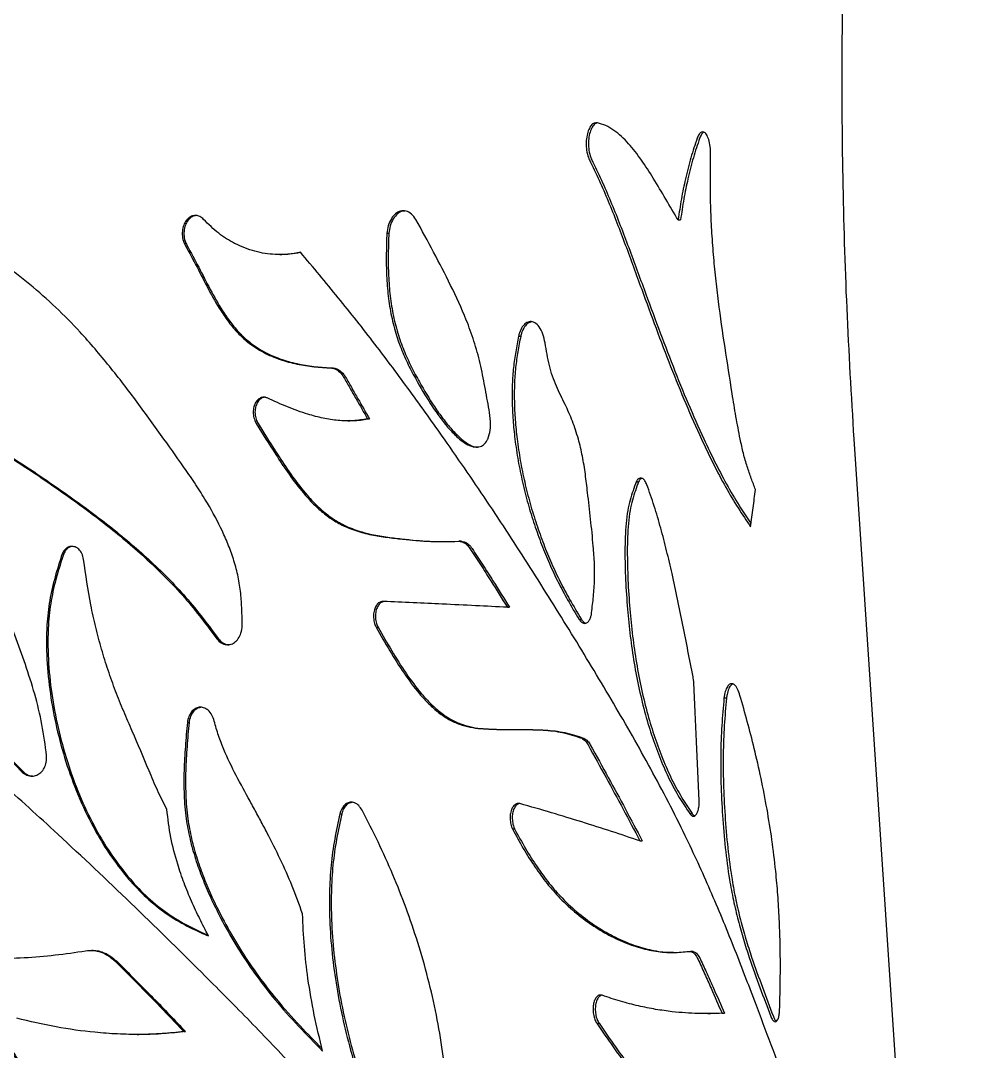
# Model space of a CAD drawing. Header units: millimetres. Extents: x 8 to 867, y 8 to 585.
# Drawn here: x 133.74 to 151.52, y 234.61 to 253.6 of the extents above; entities that cross this region are included whole.
import ezdxf

# ---------------------------------------------------------------- set-up
doc = ezdxf.new("R2010")
doc.units = ezdxf.units.MM
doc.layers.add('OUTLINE', color=7, linetype='Continuous', lineweight=25)

msp = doc.modelspace()

# ---------------------------------------------------------------- linework, layer by layer
at = {"layer": 'OUTLINE'}
for p, q in [((145.84392, 249.92953), (145.8891, 249.92953)), ((140.47839, 249.68245), (140.51506, 249.68245)), ((138.50951, 249.29011), (138.54379, 249.29011)), ((142.90475, 247.78744), (142.9452, 247.78744)), ((138.07495, 246.17949), (138.25364, 245.89283)), ((138.10769, 246.17949), (138.28457, 245.89615)), ((139.76377, 246.22734), (139.80044, 246.22734)), ((140.12539, 246.26361), (140.16137, 246.26361)), ((149.07944, 245.89283), (151.521, 209.18313)), ((145.07307, 245.10686), (145.11678, 245.10686)), ((141.85519, 244.00963), (141.80936, 244.00963)), ((134.50135, 243.77989), (134.52831, 243.77989)), ((142.70107, 242.7921), (142.74084, 242.7921)), ((144.02043, 242.57012), (144.06225, 242.57012)), ((140.28301, 242.42625), (140.31896, 242.42625)), ((137.33044, 242.23436), (137.36175, 242.23436)), ((146.6886, 241.12324), (146.73447, 241.12324)), ((136.80615, 240.66852), (136.83654, 240.66852)), ((144.06785, 240.38238), (144.10956, 240.38238)), ((133.76629, 239.75467), (133.79188, 239.75467)), ((139.61349, 238.98744), (139.64815, 238.98744)), ((146.05716, 238.99082), (146.10185, 238.99082)), ((142.79293, 238.70973), (142.83251, 238.70973)), ((145.13918, 238.48924), (145.18239, 238.48924)), ((135.07211, 236.47196), (135.0443, 236.47196)), ((146.04139, 236.45327), (146.08582, 236.45327)), ((146.12334, 236.45307), (146.06941, 236.45307)), ((146.39226, 235.30693), (146.4415, 235.30693)), ((146.69826, 235.31217), (146.43713, 235.3107)), ((146.65299, 235.31217), (146.69826, 235.31217)), ((144.34543, 235.12963), (144.38712, 235.12963)), ((135.88, 234.92296), (135.9092, 234.92296)), ((136.74247, 234.97638), (136.77241, 234.97638))]:
    msp.add_line(p, q, dxfattribs=at)
at = {"layer": 'OUTLINE', "flags": 128}
msp.add_lwpolyline([(146.23093, 239.23011), (146.18168, 240.31793), (146.15701, 240.86184), (146.13232, 241.40575)], dxfattribs=at)
at = {"layer": 'OUTLINE'}
for points, knots in [([(148.90381, 255.52289), (148.88531, 254.72106), (148.84832, 253.1174), (148.86725, 250.70932), (148.93598, 248.30028), (149.03162, 246.69531), (149.07944, 245.89283)], [0, 0, 0, 0, 0.249709765, 0.499419402, 0.74970969, 1, 1, 1, 1]), ([(144.35677, 251.72047), (144.33702, 251.7212), (144.2975, 251.72265), (144.242, 251.67493), (144.19533, 251.59696), (144.16186, 251.48764), (144.14645, 251.35414), (144.15469, 251.21002), (144.18129, 251.10197), (144.20463, 251.05083), (144.2109, 251.0371)], [0, 0, 0, 0, 0.11971825, 0.23960514, 0.36121465, 0.49284525, 0.63571203, 0.78817104, 0.94311927, 1, 1, 1, 1]), ([(144.36201, 251.71655), (144.35492, 251.71636), (144.3281, 251.71564), (144.28461, 251.67359), (144.23772, 251.59693), (144.20429, 251.48695), (144.18895, 251.35353), (144.19731, 251.20951), (144.22395, 251.10174), (144.24726, 251.05076), (144.25351, 251.0371)], [0, 0, 0, 0, 0.04676184, 0.17693276, 0.30894663, 0.45163659, 0.60632435, 0.77119729, 0.93866989, 1, 1, 1, 1]), ([(145.84392, 249.92953), (145.76864, 250.05605), (145.61806, 250.30914), (145.39596, 250.68889), (145.16976, 251.03891), (144.97201, 251.29451), (144.80046, 251.4705), (144.6611, 251.58401), (144.51354, 251.67358), (144.40902, 251.70485), (144.35677, 251.72047)], [0, 0, 0, 0, 0.17398045, 0.348024509, 0.505998776, 0.664720555, 0.747125051, 0.829495021, 0.91477031, 1, 1, 1, 1]), ([(136.37505, 245.89283), (136.21183, 246.11991), (135.88537, 246.57406), (135.37607, 247.23795), (134.87766, 247.82463), (134.38623, 248.32537), (133.90942, 248.74585), (133.4059, 249.12776), (132.85858, 249.47807), (132.26624, 249.78947), (131.62381, 250.05586), (130.95277, 250.26303), (130.2672, 250.44086), (129.57882, 250.62061), (128.96625, 250.80469), (128.43705, 251.01632), (127.991, 251.23647), (127.70267, 251.40555), (127.55855, 251.49007)], [0, 0, 0, 0, 0.07682106, 0.15364121, 0.23038188, 0.28993432, 0.34962953, 0.40930585, 0.46883248, 0.53437222, 0.59990512, 0.66680564, 0.73374199, 0.79958161, 0.8653855, 0.91021311, 0.95512201, 1, 1, 1, 1]), ([(146.19494, 251.43494), (146.1552, 251.31694), (146.07572, 251.08094), (145.97992, 250.70227), (145.90107, 250.31857), (145.86302, 250.05955), (145.84392, 249.92953)], [0, 0, 0, 0, 0.26361711, 0.52722621, 0.762699179, 1, 1, 1, 1]), ([(146.24071, 251.43494), (146.20093, 251.31702), (146.12137, 251.08118), (146.02541, 250.70261), (145.94639, 250.31884), (145.90825, 250.05964), (145.8891, 249.92953)], [0, 0, 0, 0, 0.263504259, 0.526998443, 0.762582476, 1, 1, 1, 1]), ([(146.44318, 251.10669), (146.44225, 251.16529), (146.44052, 251.27373), (146.4103, 251.414), (146.36905, 251.50835), (146.3208, 251.55408), (146.27348, 251.55316), (146.22907, 251.51443), (146.20655, 251.46197), (146.19494, 251.43494)], [0, 0, 0, 0, 0.18581535, 0.34383657, 0.49425774, 0.62827967, 0.75260039, 0.87254414, 1, 1, 1, 1]), ([(146.31964, 251.54678), (146.31953, 251.54677), (146.30461, 251.54665), (146.275, 251.51171), (146.25236, 251.46103), (146.24071, 251.43494)], [0, 0, 0, 0, 0.00356584, 0.48689706, 1, 1, 1, 1]), ([(146.98651, 245.89283), (146.95995, 246.03048), (146.90682, 246.30591), (146.81761, 246.87228), (146.70665, 247.57618), (146.60428, 248.28433), (146.53619, 248.85714), (146.4937, 249.29512), (146.46171, 249.74011), (146.44137, 250.19339), (146.43672, 250.64958), (146.44103, 250.95429), (146.44318, 251.10669)], [0, 0, 0, 0, 0.08244185, 0.16496324, 0.33038418, 0.49466384, 0.57712244, 0.65956999, 0.7440413, 0.82849823, 0.91422093, 1, 1, 1, 1]), ([(144.2109, 251.0371), (144.27046, 250.91288), (144.38964, 250.66434), (144.6137, 250.14752), (144.87326, 249.47304), (145.16073, 248.68431), (145.43659, 247.93271), (145.70564, 247.22628), (145.98267, 246.53716), (146.17608, 246.10758), (146.27277, 245.89283)], [0, 0, 0, 0, 0.07654363, 0.15315798, 0.30629419, 0.4595834, 0.59431892, 0.72903641, 0.8645426, 1, 1, 1, 1]), ([(144.25351, 251.0371), (144.31313, 250.91297), (144.43241, 250.6646), (144.65668, 250.14814), (144.91651, 249.47405), (145.20425, 248.68578), (145.48034, 247.93465), (145.74955, 247.22872), (146.02671, 246.54008), (146.22019, 246.11076), (146.31691, 245.89615)], [0, 0, 0, 0, 0.07655251, 0.15317488, 0.30632854, 0.45963614, 0.59435981, 0.72906543, 0.86455723, 1, 1, 1, 1]), ([(141.01462, 249.93634), (140.9887, 249.97337), (140.93678, 250.04753), (140.83472, 250.10109), (140.73207, 250.10084), (140.63681, 250.04974), (140.55819, 249.95435), (140.50075, 249.82737), (140.48565, 249.72952), (140.47839, 249.68245)], [0, 0, 0, 0, 0.14835922, 0.29714864, 0.44014107, 0.57332047, 0.71680707, 0.86379745, 1, 1, 1, 1]), ([(137.10523, 249.93771), (137.08282, 249.95773), (137.03792, 249.99784), (136.95747, 250.01684), (136.88002, 250.00126), (136.81153, 249.95431), (136.75616, 249.8793), (136.71916, 249.77909), (136.70813, 249.66129), (136.72541, 249.54909), (136.75506, 249.48721), (136.76751, 249.46124)], [0, 0, 0, 0, 0.10939047, 0.21913529, 0.3214132, 0.42362199, 0.53106575, 0.64689383, 0.77289761, 0.90465088, 1, 1, 1, 1]), ([(136.98437, 250.01063), (136.95983, 250.00785), (136.90995, 250.00221), (136.8421, 249.95359), (136.78663, 249.87892), (136.74971, 249.77836), (136.73885, 249.66059), (136.75628, 249.54866), (136.78589, 249.48704), (136.79829, 249.46124)], [0, 0, 0, 0, 0.12765367, 0.25946443, 0.39793036, 0.54702816, 0.70899865, 0.8781606, 1, 1, 1, 1]), ([(138.88868, 249.33298), (138.81233, 249.31859), (138.65883, 249.28965), (138.37847, 249.28676), (138.11056, 249.32816), (137.86195, 249.40949), (137.63592, 249.5119), (137.3742, 249.67318), (137.1957, 249.84873), (137.10523, 249.93771)], [0, 0, 0, 0, 0.126647901, 0.254661592, 0.453028955, 0.555252299, 0.657465971, 0.826395472, 1, 1, 1, 1]), ([(140.82012, 250.09218), (140.80253, 250.09342), (140.75303, 250.09692), (140.67347, 250.04787), (140.59464, 249.95428), (140.53732, 249.82672), (140.52226, 249.72916), (140.51506, 249.68245)], [0, 0, 0, 0, 0.11617468, 0.32701594, 0.55405987, 0.7865093, 1, 1, 1, 1]), ([(142.33871, 245.89283), (142.35668, 245.94622), (142.39005, 246.04538), (142.38883, 246.23743), (142.36344, 246.43416), (142.3234, 246.64721), (142.27136, 246.93206), (142.20313, 247.28811), (142.0891, 247.69934), (141.91089, 248.18449), (141.65814, 248.7278), (141.34306, 249.33807), (141.12411, 249.73691), (141.01462, 249.93634)], [0, 0, 0, 0, 0.0403875, 0.07501048, 0.12212976, 0.16951391, 0.21691419, 0.31192301, 0.40720703, 0.50214535, 0.66790358, 0.83394086, 1, 1, 1, 1]), ([(140.47839, 249.68245), (140.47483, 249.56068), (140.46771, 249.31723), (140.46894, 248.94725), (140.49494, 248.57341), (140.5504, 248.20094), (140.63599, 247.84739), (140.75321, 247.52163), (140.89062, 247.22271), (141.07826, 246.8731), (141.27328, 246.55137), (141.47598, 246.264), (141.63874, 246.05917), (141.75679, 245.94819), (141.81569, 245.89283)], [0, 0, 0, 0, 0.08214043, 0.16422749, 0.24885103, 0.33368855, 0.41810638, 0.49696321, 0.57617042, 0.65531639, 0.79018018, 0.8601907, 0.93025168, 1, 1, 1, 1]), ([(140.51506, 249.68245), (140.51148, 249.56068), (140.50435, 249.31723), (140.50556, 248.94744), (140.53156, 248.57398), (140.58693, 248.20206), (140.67239, 247.849), (140.78945, 247.52363), (140.92669, 247.22504), (141.11406, 246.87612), (141.30879, 246.55496), (141.51117, 246.26795), (141.67381, 246.06312), (141.79167, 245.95172), (141.85048, 245.89615)], [0, 0, 0, 0, 0.08223044, 0.16440691, 0.24899529, 0.33379744, 0.41818074, 0.49703403, 0.5762378, 0.65537957, 0.79004113, 0.86009443, 0.9301989, 1, 1, 1, 1]), ([(136.76751, 249.46124), (136.84019, 249.32725), (136.98559, 249.05923), (137.19189, 248.64826), (137.38475, 248.30597), (137.56769, 248.03968), (137.73151, 247.84392), (137.94185, 247.64818), (138.20541, 247.48052), (138.51434, 247.35025), (138.82762, 247.26771), (139.14055, 247.22019), (139.34622, 247.20839), (139.44903, 247.20249)], [0, 0, 0, 0, 0.10883358, 0.21770637, 0.32637476, 0.39038267, 0.45451514, 0.51832442, 0.61422928, 0.71032896, 0.8067275, 0.90338596, 1, 1, 1, 1]), ([(136.79829, 249.46124), (136.87118, 249.32706), (137.017, 249.05866), (137.22393, 248.64708), (137.4174, 248.3044), (137.60097, 248.03798), (137.76531, 247.84228), (137.97626, 247.6468), (138.24039, 247.47953), (138.54963, 247.34965), (138.86295, 247.26746), (139.1757, 247.22014), (139.38124, 247.20837), (139.48398, 247.20249)], [0, 0, 0, 0, 0.10892775, 0.21789573, 0.32665691, 0.39070162, 0.45487329, 0.51871936, 0.614661, 0.7107953, 0.80704025, 0.9035424, 1, 1, 1, 1]), ([(138.89265, 249.32821), (138.82639, 249.31499), (138.7114, 249.29204), (138.59313, 249.29335), (138.54301, 249.29391)], [0, 0, 0, 0, 0.57625624, 1, 1, 1, 1]), ([(141.5393, 245.89283), (141.33052, 246.18664), (140.91298, 246.77427), (140.26252, 247.64378), (139.59132, 248.49891), (139.12289, 249.05496), (138.88868, 249.33298)], [0, 0, 0, 0, 0.249796196, 0.499587368, 0.749793304, 1, 1, 1, 1]), ([(143.39453, 247.66249), (143.3834, 247.71833), (143.36112, 247.83016), (143.29195, 247.96266), (143.20765, 248.04299), (143.1202, 248.06453), (143.03945, 248.03478), (142.97014, 247.96113), (142.92683, 247.87102), (142.91004, 247.80746), (142.90475, 247.78744)], [0, 0, 0, 0, 0.15089273, 0.30217054, 0.44223383, 0.57023701, 0.69109335, 0.81260654, 0.94098437, 1, 1, 1, 1]), ([(143.14353, 248.05), (143.12265, 248.04476), (143.0751, 248.03283), (143.01083, 247.9602), (142.96729, 247.87109), (142.95048, 247.80743), (142.9452, 247.78744)], [0, 0, 0, 0, 0.23571877, 0.53678137, 0.85453087, 1, 1, 1, 1]), ([(142.90475, 247.78744), (142.88687, 247.69251), (142.85113, 247.50273), (142.80761, 247.20931), (142.78637, 246.90376), (142.78508, 246.57975), (142.79992, 246.24162), (142.8252, 246.00936), (142.83789, 245.89283)], [0, 0, 0, 0, 0.15760454, 0.31503611, 0.47665327, 0.63840958, 0.81858849, 1, 1, 1, 1]), ([(142.9452, 247.78744), (142.92729, 247.69252), (142.89149, 247.50279), (142.8479, 247.20941), (142.82659, 246.90386), (142.82529, 246.58037), (142.84004, 246.24333), (142.86514, 246.01214), (142.87773, 245.89615)], [0, 0, 0, 0, 0.15786882, 0.3155609, 0.47745726, 0.63949295, 0.81913669, 1, 1, 1, 1]), ([(144.00771, 245.89283), (143.97305, 246.00439), (143.90297, 246.22998), (143.75727, 246.54288), (143.62486, 246.8055), (143.52824, 247.04814), (143.47018, 247.2459), (143.42904, 247.45328), (143.40605, 247.59264), (143.39453, 247.66249)], [0, 0, 0, 0, 0.181702, 0.36743973, 0.57643716, 0.68294164, 0.78928059, 0.89438585, 1, 1, 1, 1]), ([(139.44903, 247.20249), (139.4732, 247.19881), (139.53041, 247.19009), (139.61503, 247.13283), (139.66137, 247.06501), (139.68433, 247.03141)], [0, 0, 0, 0, 0.26962911, 0.63816224, 1, 1, 1, 1]), ([(139.48398, 247.20249), (139.50823, 247.1988), (139.5656, 247.19007), (139.65032, 247.13274), (139.69671, 247.06493), (139.71965, 247.03141)], [0, 0, 0, 0, 0.27015245, 0.63918843, 1, 1, 1, 1]), ([(139.68433, 247.03141), (139.72238, 246.96531), (139.79849, 246.83311), (139.94561, 246.57714), (140.05444, 246.38735), (140.12539, 246.26361)], [0, 0, 0, 0, 0.258186061, 0.51637361, 1, 1, 1, 1]), ([(139.71965, 247.03141), (139.75774, 246.96534), (139.83392, 246.83322), (139.98126, 246.57726), (140.09027, 246.38742), (140.16137, 246.26361)], [0, 0, 0, 0, 0.25804027, 0.51607826, 1, 1, 1, 1]), ([(138.2763, 246.64946), (138.2556, 246.65618), (138.2142, 246.66959), (138.15074, 246.65383), (138.09368, 246.61312), (138.04866, 246.54682), (138.02128, 246.45933), (138.0153, 246.35883), (138.03368, 246.25949), (138.06204, 246.20452), (138.07495, 246.17949)], [0, 0, 0, 0, 0.11383793, 0.22755512, 0.3451245, 0.46880876, 0.595429, 0.73514705, 0.87940036, 1, 1, 1, 1]), ([(138.24562, 246.66335), (138.22515, 246.66068), (138.18305, 246.65518), (138.12622, 246.6124), (138.08116, 246.54653), (138.05384, 246.45871), (138.048, 246.35827), (138.0665, 246.25915), (138.09481, 246.20439), (138.10769, 246.17949)], [0, 0, 0, 0, 0.12624825, 0.25965659, 0.39989223, 0.54323098, 0.70131571, 0.86416828, 1, 1, 1, 1]), ([(140.12539, 246.26361), (140.03681, 246.24943), (139.85864, 246.22091), (139.58328, 246.2302), (139.30493, 246.27251), (138.99424, 246.35428), (138.65093, 246.47822), (138.40137, 246.5923), (138.2763, 246.64946)], [0, 0, 0, 0, 0.14884325, 0.29940272, 0.44816618, 0.59794927, 0.79850475, 1, 1, 1, 1]), ([(140.16137, 246.26361), (140.07308, 246.24736), (139.9541, 246.22547), (139.83098, 246.23047), (139.79923, 246.23176)], [0, 0, 0, 0, 0.74208108, 1, 1, 1, 1]), ([(143.56305, 227.7222), (143.37341, 228.06743), (142.99407, 228.75801), (142.37874, 229.75694), (141.7246, 230.72944), (141.02799, 231.67306), (140.29317, 232.59433), (139.52734, 233.4886), (138.7331, 234.36024), (137.91497, 235.21539), (136.92987, 236.20538), (135.77191, 237.34047), (134.53176, 238.51802), (133.35866, 239.58085), (132.26183, 240.52911), (131.1346, 241.46062), (129.97011, 242.37915), (128.76892, 243.28462), (127.53128, 244.17618), (126.2679, 245.04875), (125.40362, 245.61153), (124.97163, 245.89283)], [0, 0, 0, 0, 0.0467904, 0.09359574, 0.14038341, 0.18770679, 0.2350447, 0.28237241, 0.32911649, 0.37586934, 0.42261527, 0.49310929, 0.56360318, 0.61764158, 0.67170757, 0.72577071, 0.77980524, 0.83483838, 0.88990705, 0.94497192, 1, 1, 1, 1]), ([(133.01758, 245.89283), (133.2747, 245.72999), (133.78916, 245.40418), (134.54979, 244.8845), (135.1743, 244.42547), (135.66631, 244.02739), (136.02666, 243.71204), (136.37598, 243.37834), (136.71428, 243.02382), (137.0313, 242.63954), (137.23071, 242.36945), (137.33044, 242.23436)], [0, 0, 0, 0, 0.15942224, 0.31898872, 0.48707346, 0.57136059, 0.65564106, 0.74125915, 0.82686285, 0.91340496, 1, 1, 1, 1]), ([(133.03699, 245.89615), (133.29424, 245.73355), (133.80896, 245.4082), (134.57087, 244.88874), (135.19701, 244.42957), (135.69095, 244.0309), (136.05273, 243.71506), (136.40344, 243.38078), (136.7431, 243.02561), (137.06142, 242.64051), (137.26162, 242.36977), (137.36175, 242.23436)], [0, 0, 0, 0, 0.15908493, 0.31831341, 0.48656442, 0.57093435, 0.65529774, 0.74099986, 0.82668787, 0.91331734, 1, 1, 1, 1]), ([(137.81823, 242.45365), (137.8158, 242.55306), (137.81093, 242.7518), (137.79256, 243.05313), (137.74639, 243.35488), (137.66961, 243.64843), (137.56873, 243.92794), (137.412, 244.28789), (137.21594, 244.65083), (136.98606, 245.01592), (136.71957, 245.40929), (136.51292, 245.69933), (136.37505, 245.89283)], [0, 0, 0, 0, 0.07581209, 0.15155665, 0.22952217, 0.30750323, 0.38355583, 0.4596504, 0.61494353, 0.71109272, 0.80726533, 1, 1, 1, 1]), ([(138.25364, 245.89283), (138.33299, 245.76664), (138.49168, 245.51427), (138.74003, 245.15043), (138.97704, 244.85035), (139.20181, 244.61947), (139.40675, 244.45046), (139.64286, 244.3045), (139.90845, 244.1977), (140.19709, 244.1243), (140.48422, 244.08015), (140.8512, 244.03673), (141.29356, 243.99837), (141.62957, 244.00559), (141.79758, 244.0092)], [0, 0, 0, 0, 0.08561122, 0.17121705, 0.25656749, 0.31356143, 0.37070626, 0.42758988, 0.50080547, 0.5743556, 0.64827328, 0.72199259, 0.8609912, 1, 1, 1, 1]), ([(138.28457, 245.89615), (138.36433, 245.76945), (138.52384, 245.51605), (138.77346, 245.15075), (139.01167, 244.84964), (139.23754, 244.61822), (139.4434, 244.44904), (139.68132, 244.30273), (139.9496, 244.19571), (140.24169, 244.12231), (140.53226, 244.07822), (140.89885, 244.03633), (141.21903, 244.00456), (141.43581, 244.0073), (141.48607, 244.00793)], [0, 0, 0, 0, 0.09490671, 0.18980714, 0.28442235, 0.34754972, 0.41084552, 0.47385082, 0.55563264, 0.63778757, 0.72035458, 0.80270012, 0.95425649, 1, 1, 1, 1]), ([(148.38996, 232.54326), (148.2998, 232.77498), (148.11941, 233.23862), (147.84137, 233.97437), (147.55786, 234.72959), (147.23567, 235.59057), (146.86879, 236.54722), (146.4424, 237.58143), (145.94103, 238.6785), (145.34733, 239.8196), (144.66064, 241.02516), (143.93318, 242.2289), (143.17328, 243.44941), (142.38086, 244.67571), (141.8198, 245.48715), (141.5393, 245.89283)], [0, 0, 0, 0, 0.05460989, 0.10926795, 0.1639596, 0.2186157, 0.29199745, 0.36538153, 0.43873289, 0.53198118, 0.62526312, 0.71852851, 0.81234586, 0.90618175, 1, 1, 1, 1]), ([(141.81569, 245.89283), (141.85667, 245.86042), (141.93846, 245.79575), (142.06181, 245.74541), (142.17202, 245.7393), (142.26425, 245.7763), (142.31491, 245.84139), (142.33538, 245.88562), (142.33871, 245.89283)], [0, 0, 0, 0, 0.23098475, 0.46097968, 0.64998342, 0.80870976, 0.96882084, 1, 1, 1, 1]), ([(141.85048, 245.89615), (141.89118, 245.86398), (141.97398, 245.79855), (142.08494, 245.74682), (142.15145, 245.74829), (142.17302, 245.74877)], [0, 0, 0, 0, 0.39513042, 0.80382666, 1, 1, 1, 1]), ([(142.83789, 245.89283), (142.85665, 245.75852), (142.89419, 245.48989), (142.97682, 245.09156), (143.07677, 244.69867), (143.19474, 244.31526), (143.32766, 243.94683), (143.47401, 243.59112), (143.6341, 243.25007), (143.81797, 242.9087), (143.94942, 242.68887), (144.02043, 242.57012)], [0, 0, 0, 0, 0.106323782, 0.21266703, 0.322010317, 0.431359566, 0.539736024, 0.648123949, 0.758941887, 0.869775392, 1, 1, 1, 1]), ([(142.87773, 245.89615), (142.89642, 245.76206), (142.9338, 245.49387), (143.01617, 245.09618), (143.11584, 244.70389), (143.23349, 244.32105), (143.36609, 243.95316), (143.51209, 243.59797), (143.67174, 243.25729), (143.85672, 242.91332), (143.98967, 242.69131), (144.06225, 242.57012)], [0, 0, 0, 0, 0.10600829, 0.21203551, 0.32105562, 0.43007994, 0.53813162, 0.64619365, 0.75667275, 0.86716462, 1, 1, 1, 1]), ([(144.24599, 242.65463), (144.25813, 242.75492), (144.2824, 242.95535), (144.30839, 243.26622), (144.30712, 243.59089), (144.27835, 243.97617), (144.23307, 244.41576), (144.18357, 244.85714), (144.13684, 245.24436), (144.08661, 245.57637), (144.03396, 245.78755), (144.00771, 245.89283)], [0, 0, 0, 0, 0.09615586, 0.1921647, 0.29195528, 0.39198704, 0.54293256, 0.6939012, 0.79613583, 0.89836511, 1, 1, 1, 1]), ([(146.27277, 245.89283), (146.34624, 245.73827), (146.49314, 245.42919), (146.71864, 245.00001), (146.95, 244.61441), (147.1029, 244.38873), (147.17938, 244.27584)], [0, 0, 0, 0, 0.24704291, 0.49403349, 0.74689148, 1, 1, 1, 1]), ([(146.31691, 245.89615), (146.3906, 245.74121), (146.53798, 245.43138), (146.76417, 245.00156), (146.9831, 244.6362), (147.12348, 244.42889), (147.1872, 244.33478)], [0, 0, 0, 0, 0.258114607, 0.516173402, 0.780376111, 1, 1, 1, 1]), ([(147.2688, 244.96325), (147.24268, 245.03087), (147.19046, 245.16602), (147.11351, 245.38301), (147.04433, 245.62656), (147.00579, 245.80403), (146.98651, 245.89283)], [0, 0, 0, 0, 0.24567887, 0.49102656, 0.74533444, 1, 1, 1, 1]), ([(131.3934, 245.26355), (131.40285, 244.99333), (131.41705, 244.58738), (131.46456, 244.0468), (131.52057, 243.64238), (131.6051, 243.24289), (131.72314, 242.84844), (131.87474, 242.46314), (132.09621, 241.99151), (132.39791, 241.44681), (132.75246, 240.9057), (133.1001, 240.45876), (133.42489, 240.09449), (133.65251, 239.86793), (133.76629, 239.75467)], [0, 0, 0, 0, 0.128941824, 0.193706844, 0.258448894, 0.323237127, 0.38801083, 0.454743363, 0.521503492, 0.638798301, 0.756094049, 0.837317332, 0.918680122, 1, 1, 1, 1]), ([(131.41554, 245.26355), (131.42498, 244.99374), (131.43916, 244.5884), (131.48655, 244.04865), (131.54243, 243.64484), (131.62674, 243.24593), (131.74445, 242.85204), (131.8957, 242.46726), (132.11722, 241.9955), (132.41947, 241.45007), (132.775, 240.90781), (133.12367, 240.45999), (133.44943, 240.09504), (133.67775, 239.86811), (133.79188, 239.75467)], [0, 0, 0, 0, 0.1287026, 0.19334701, 0.25796839, 0.32263587, 0.38728761, 0.45389623, 0.52053235, 0.63805636, 0.75558145, 0.83697525, 0.9185092, 1, 1, 1, 1]), ([(134.21464, 240.05936), (134.18903, 240.25082), (134.13786, 240.63349), (134.00108, 241.19521), (133.82359, 241.74064), (133.65018, 242.24177), (133.46223, 242.69015), (133.25726, 243.07954), (133.06495, 243.38773), (132.86489, 243.68876), (132.67576, 243.97567), (132.44608, 244.29872), (132.24687, 244.57185), (132.09949, 244.83585), (131.99721, 245.07893), (131.93794, 245.24511), (131.9083, 245.3282)], [0, 0, 0, 0, 0.0981104, 0.19608239, 0.293773, 0.39145592, 0.4675131, 0.54357258, 0.61929505, 0.65713916, 0.73282455, 0.79892293, 0.8649958, 0.90985243, 0.95492597, 1, 1, 1, 1]), ([(145.26715, 245.05162), (145.25606, 245.07665), (145.23384, 245.12679), (145.18989, 245.16972), (145.14579, 245.17958), (145.10462, 245.15941), (145.08382, 245.12476), (145.07307, 245.10686)], [0, 0, 0, 0, 0.21121143, 0.42312487, 0.61775134, 0.80254134, 1, 1, 1, 1]), ([(145.176, 245.1678), (145.16731, 245.16453), (145.14452, 245.15595), (145.12738, 245.12562), (145.11678, 245.10686)], [0, 0, 0, 0, 0.38167992, 1, 1, 1, 1]), ([(145.07307, 245.10686), (145.05279, 245.05216), (145.01224, 244.94278), (144.95664, 244.76994), (144.91075, 244.56934), (144.88256, 244.33873), (144.86773, 244.08719), (144.86253, 243.73956), (144.87347, 243.29623), (144.9078, 242.77141), (144.95945, 242.25947), (145.03105, 241.76426), (145.12375, 241.27891), (145.23688, 240.81849), (145.3691, 240.38778), (145.51663, 239.98981), (145.68031, 239.61575), (145.86386, 239.28429), (145.99267, 239.08872), (146.05716, 238.99082)], [0, 0, 0, 0, 0.03160966, 0.06321288, 0.09461122, 0.13191344, 0.16942152, 0.20690251, 0.2847365, 0.36261811, 0.43531307, 0.5083023, 0.58118216, 0.65372694, 0.72227435, 0.79099876, 0.85951512, 0.92967263, 1, 1, 1, 1]), ([(145.11678, 245.10686), (145.09648, 245.0522), (145.05588, 244.94289), (145.0002, 244.77017), (144.95421, 244.56965), (144.92592, 244.33905), (144.91103, 244.08746), (144.90578, 243.74004), (144.91666, 243.29719), (144.95092, 242.77301), (145.00247, 242.2616), (145.07397, 241.76681), (145.16655, 241.28185), (145.2796, 240.82159), (145.41182, 240.39083), (145.55943, 239.99265), (145.72342, 239.61787), (145.90759, 239.28537), (146.03704, 239.08908), (146.10185, 238.99082)], [0, 0, 0, 0, 0.031599802, 0.063192937, 0.094581473, 0.131883136, 0.169391667, 0.206872696, 0.284573262, 0.362321606, 0.434931333, 0.507835715, 0.580630477, 0.653090759, 0.721652603, 0.790392985, 0.858925134, 0.92937655, 1, 1, 1, 1]), ([(146.11938, 241.51273), (146.05688, 241.83043), (145.93188, 242.46588), (145.77289, 243.24344), (145.63386, 243.83644), (145.525, 244.25338), (145.40532, 244.66224), (145.3132, 244.92184), (145.26715, 245.05162)], [0, 0, 0, 0, 0.26136074, 0.5227541, 0.64138014, 0.75998391, 0.88000992, 1, 1, 1, 1]), ([(147.17938, 244.27584), (147.18715, 244.33423), (147.20268, 244.451), (147.23268, 244.68013), (147.25447, 244.85089), (147.2688, 244.96325)], [0, 0, 0, 0, 0.25485389, 0.50970852, 1, 1, 1, 1]), ([(134.89428, 243.6743), (134.88583, 243.71247), (134.8702, 243.78309), (134.81089, 243.86323), (134.7426, 243.90812), (134.67208, 243.92006), (134.60697, 243.90351), (134.55058, 243.86242), (134.51769, 243.81639), (134.50419, 243.78625), (134.50135, 243.77989)], [0, 0, 0, 0, 0.18008256, 0.33319655, 0.4723534, 0.59794938, 0.71787999, 0.83781826, 0.96580235, 1, 1, 1, 1]), ([(134.70551, 243.91421), (134.70327, 243.91462), (134.67946, 243.91906), (134.63409, 243.90179), (134.57763, 243.86294), (134.54465, 243.81631), (134.53114, 243.7862), (134.52831, 243.77989)], [0, 0, 0, 0, 0.03010016, 0.31977238, 0.60940444, 0.91817369, 1, 1, 1, 1]), ([(141.79758, 244.0092), (141.81918, 244.00825), (141.87029, 244.00599), (141.94558, 243.96084), (141.98919, 243.90381), (142.00944, 243.87733)], [0, 0, 0, 0, 0.28155947, 0.66632502, 1, 1, 1, 1]), ([(141.84814, 244.00774), (141.86569, 244.00682), (141.91281, 244.00435), (141.98421, 243.96071), (142.02793, 243.90376), (142.04822, 243.87733)], [0, 0, 0, 0, 0.24119978, 0.64788414, 1, 1, 1, 1]), ([(142.00944, 243.87733), (142.07434, 243.778), (142.20413, 243.57936), (142.43557, 243.21789), (142.59959, 242.95485), (142.70107, 242.7921)], [0, 0, 0, 0, 0.27604932, 0.55210043, 1, 1, 1, 1]), ([(142.04822, 243.87733), (142.11316, 243.77808), (142.24305, 243.57958), (142.47483, 243.21812), (142.63913, 242.955), (142.74084, 242.7921)], [0, 0, 0, 0, 0.27584647, 0.55169227, 1, 1, 1, 1]), ([(134.50135, 243.77989), (134.45602, 243.63928), (134.36533, 243.35794), (134.26426, 242.92046), (134.20532, 242.41094), (134.21124, 241.83408), (134.27341, 241.20011), (134.39183, 240.56704), (134.56147, 239.94075), (134.78503, 239.32886), (135.04052, 238.78726), (135.31725, 238.31822), (135.60387, 237.91995), (135.92138, 237.55713), (136.27324, 237.24633), (136.65115, 236.9925), (136.96366, 236.83598), (137.14593, 236.75864), (137.19607, 236.73736)], [0, 0, 0, 0, 0.05359436, 0.10723411, 0.16059386, 0.23475581, 0.30920003, 0.38348067, 0.46017397, 0.53705183, 0.61368251, 0.6739062, 0.73427548, 0.79443847, 0.85512131, 0.91611543, 0.97692477, 1, 1, 1, 1]), ([(134.52831, 243.77989), (134.48291, 243.63931), (134.39208, 243.35803), (134.29082, 242.9206), (134.23178, 242.41146), (134.23761, 241.83533), (134.29956, 241.20243), (134.41769, 240.57047), (134.58692, 239.94528), (134.8099, 239.33446), (135.06501, 238.79306), (135.34174, 238.32346), (135.62893, 237.92403), (135.94716, 237.56021), (136.29981, 237.24844), (136.67862, 236.994), (136.97941, 236.84272), (137.14961, 236.7704), (137.18735, 236.75436)], [0, 0, 0, 0, 0.05389918, 0.10784353, 0.16150598, 0.23595914, 0.31069518, 0.3852675, 0.46225055, 0.53941872, 0.61633951, 0.67705317, 0.73791392, 0.79856572, 0.85974231, 0.92123169, 0.98253318, 1, 1, 1, 1]), ([(136.42745, 239.0712), (136.3686, 239.18673), (136.25083, 239.4179), (136.05007, 239.90489), (135.84462, 240.39139), (135.63242, 240.87697), (135.48054, 241.24943), (135.34424, 241.63105), (135.22263, 242.02369), (135.11649, 242.4255), (134.99313, 242.97441), (134.9339, 243.39383), (134.89428, 243.6743)], [0, 0, 0, 0, 0.08132162, 0.16273019, 0.32603395, 0.40870477, 0.49135612, 0.57450928, 0.65766716, 0.74285248, 0.82803836, 1, 1, 1, 1]), ([(140.41517, 242.90225), (140.39498, 242.90005), (140.35462, 242.89563), (140.30157, 242.85224), (140.26055, 242.78629), (140.2355, 242.69893), (140.23125, 242.59777), (140.248, 242.50166), (140.27258, 242.44872), (140.28301, 242.42625)], [0, 0, 0, 0, 0.13546701, 0.27083669, 0.40951271, 0.55637657, 0.71401115, 0.87860464, 1, 1, 1, 1]), ([(140.45136, 242.90225), (140.43112, 242.90004), (140.39065, 242.89562), (140.33746, 242.85211), (140.29636, 242.78602), (140.27133, 242.69854), (140.26717, 242.5974), (140.28398, 242.50145), (140.30854, 242.44864), (140.31896, 242.42625)], [0, 0, 0, 0, 0.13576392, 0.27142987, 0.41033518, 0.55725878, 0.71473811, 0.87902494, 1, 1, 1, 1]), ([(142.70107, 242.7921), (142.50579, 242.80205), (142.11523, 242.82193), (141.36228, 242.85865), (140.78069, 242.88543), (140.41517, 242.90225)], [0, 0, 0, 0, 0.27087445, 0.54174884, 1, 1, 1, 1]), ([(144.02043, 242.57012), (144.03469, 242.55127), (144.06324, 242.51353), (144.11345, 242.49193), (144.16107, 242.50078), (144.20182, 242.53826), (144.23042, 242.59265), (144.24138, 242.6363), (144.24599, 242.65463)], [0, 0, 0, 0, 0.1806004, 0.36162132, 0.5328026, 0.70079079, 0.87430592, 1, 1, 1, 1]), ([(144.06225, 242.57012), (144.07651, 242.55047), (144.10146, 242.51607), (144.13102, 242.50658), (144.14369, 242.50251)], [0, 0, 0, 0, 0.57132607, 1, 1, 1, 1]), ([(137.33044, 242.23436), (137.35504, 242.20483), (137.4043, 242.14571), (137.49893, 242.1021), (137.59342, 242.10054), (137.67892, 242.13968), (137.74872, 242.21357), (137.8018, 242.32018), (137.81252, 242.40725), (137.81823, 242.45365)], [0, 0, 0, 0, 0.144398492, 0.289103373, 0.426517682, 0.558910746, 0.693868523, 0.836838319, 1, 1, 1, 1]), ([(140.28301, 242.42625), (140.36576, 242.28044), (140.53128, 241.98881), (140.79304, 241.57184), (141.03526, 241.24626), (141.25152, 241.01061), (141.43232, 240.84944), (141.62174, 240.72064), (141.81748, 240.63299), (142.01484, 240.57912), (142.27871, 240.54735), (142.60358, 240.5413), (142.98481, 240.54296), (143.35633, 240.53434), (143.71953, 240.49764), (143.95184, 240.42077), (144.06785, 240.38238)], [0, 0, 0, 0, 0.082884543, 0.165770233, 0.24832763, 0.294675684, 0.341119496, 0.387350174, 0.433716841, 0.48028845, 0.526790103, 0.621502771, 0.716536166, 0.811414039, 0.905817449, 1, 1, 1, 1]), ([(140.31896, 242.42625), (140.40195, 242.28024), (140.56794, 241.98821), (140.83045, 241.57076), (141.0734, 241.24486), (141.29036, 241.00913), (141.47179, 240.84802), (141.66181, 240.71942), (141.85809, 240.63211), (142.05593, 240.57864), (142.3201, 240.5473), (142.64511, 240.54145), (143.02636, 240.54314), (143.39793, 240.53439), (143.76117, 240.49755), (143.99352, 240.42074), (144.10956, 240.38238)], [0, 0, 0, 0, 0.082940753, 0.165882335, 0.248494567, 0.294903757, 0.341409389, 0.387701833, 0.434121731, 0.480747032, 0.527303592, 0.621913755, 0.716842784, 0.811616037, 0.905917806, 1, 1, 1, 1]), ([(137.36175, 242.23436), (137.38638, 242.20524), (137.43571, 242.14693), (137.51634, 242.10471), (137.56509, 242.10724), (137.58133, 242.10809)], [0, 0, 0, 0, 0.39952943, 0.79987867, 1, 1, 1, 1]), ([(146.13232, 241.40575), (146.13177, 241.41492), (146.13068, 241.43327), (146.12697, 241.46934), (146.1224, 241.49548), (146.11938, 241.51273)], [0, 0, 0, 0, 0.25378303, 0.50753595, 1, 1, 1, 1]), ([(146.98326, 241.17011), (146.96898, 241.21173), (146.94039, 241.29509), (146.88329, 241.37051), (146.82504, 241.39407), (146.77182, 241.36656), (146.72781, 241.2955), (146.70105, 241.20739), (146.69168, 241.14408), (146.6886, 241.12324)], [0, 0, 0, 0, 0.16381727, 0.32803136, 0.48193372, 0.62710752, 0.77229564, 0.92504436, 1, 1, 1, 1]), ([(146.85049, 241.37533), (146.83983, 241.37146), (146.81168, 241.36123), (146.77381, 241.29393), (146.74687, 241.20724), (146.73753, 241.14393), (146.73447, 241.12324)], [0, 0, 0, 0, 0.19214133, 0.50754587, 0.83909786, 1, 1, 1, 1]), ([(146.6886, 241.12324), (146.67402, 240.9541), (146.64485, 240.61553), (146.62474, 240.08961), (146.62966, 239.53449), (146.65858, 238.95651), (146.7084, 238.36062), (146.77665, 237.83639), (146.85981, 237.3921), (146.94705, 237.02555), (147.04555, 236.67467), (147.17961, 236.25778), (147.35098, 235.78607), (147.48444, 235.43183), (147.5512, 235.25464)], [0, 0, 0, 0, 0.08430048, 0.16874725, 0.25289586, 0.34608437, 0.43939693, 0.53231269, 0.5944533, 0.65690739, 0.71951106, 0.78185813, 0.8908898, 1, 1, 1, 1]), ([(146.73447, 241.12324), (146.71986, 240.95413), (146.69061, 240.61561), (146.67041, 240.08971), (146.67528, 239.53485), (146.70416, 238.95739), (146.75389, 238.36229), (146.82199, 237.83884), (146.90495, 237.3953), (146.99192, 237.02945), (147.09017, 236.67923), (147.22438, 236.26174), (147.39645, 235.78848), (147.53071, 235.43263), (147.59786, 235.25464)], [0, 0, 0, 0, 0.08428349, 0.16871366, 0.25284474, 0.34588753, 0.43905497, 0.53182648, 0.59382032, 0.65612594, 0.71858052, 0.78077818, 0.89034863, 1, 1, 1, 1]), ([(147.71284, 235.36619), (147.71833, 235.57254), (147.7293, 235.98501), (147.72654, 236.55006), (147.70819, 237.05447), (147.68205, 237.49396), (147.63974, 237.98142), (147.57461, 238.51153), (147.48282, 239.08275), (147.37273, 239.64388), (147.25036, 240.18016), (147.11997, 240.68806), (147.02885, 241.00934), (146.98326, 241.17011)], [0, 0, 0, 0, 0.10477327, 0.2094265, 0.28147405, 0.35359637, 0.42559029, 0.52174275, 0.61794731, 0.71731404, 0.81671804, 0.90828269, 1, 1, 1, 1]), ([(137.30206, 240.6964), (137.28952, 240.73486), (137.26441, 240.81189), (137.19306, 240.89893), (137.10893, 240.94808), (137.02326, 240.95634), (136.94456, 240.92852), (136.87832, 240.86924), (136.82617, 240.78118), (136.81307, 240.70743), (136.80615, 240.66852)], [0, 0, 0, 0, 0.13649477, 0.27339239, 0.39962297, 0.51726197, 0.63024819, 0.7448532, 0.86540811, 1, 1, 1, 1]), ([(137.04709, 240.9479), (137.0233, 240.94173), (136.97306, 240.9287), (136.90888, 240.86867), (136.85655, 240.78126), (136.84344, 240.70741), (136.83654, 240.66852)], [0, 0, 0, 0, 0.21829171, 0.46105497, 0.71615216, 1, 1, 1, 1]), ([(136.80615, 240.66852), (136.79302, 240.52186), (136.76673, 240.22818), (136.74106, 239.78543), (136.74031, 239.34057), (136.77477, 238.91714), (136.84971, 238.52111), (136.95242, 238.15484), (137.07997, 237.79946), (137.254, 237.39218), (137.48087, 236.93933), (137.7683, 236.45144), (138.08119, 235.99164), (138.4409, 235.52818), (138.84994, 235.07179), (139.14826, 234.76925), (139.29747, 234.61793)], [0, 0, 0, 0, 0.062314658, 0.124783399, 0.186982612, 0.248928055, 0.30209893, 0.355526977, 0.409103872, 0.462477806, 0.545474498, 0.628748906, 0.71207354, 0.795139419, 0.897533938, 1, 1, 1, 1]), ([(136.83654, 240.66852), (136.82339, 240.52195), (136.79705, 240.22845), (136.77131, 239.78597), (136.77049, 239.34136), (136.80486, 238.91831), (136.87966, 238.52277), (136.98217, 238.15709), (137.10948, 237.80228), (137.28338, 237.39541), (137.51021, 236.94278), (137.79769, 236.45496), (138.11062, 235.99521), (138.47106, 235.53113), (138.86694, 235.08931), (139.15181, 234.80058), (139.28685, 234.6637)], [0, 0, 0, 0, 0.062895215, 0.125947041, 0.188725754, 0.251248538, 0.304856218, 0.358724496, 0.412741519, 0.466554573, 0.550370344, 0.634466037, 0.718613135, 0.802498483, 0.906371307, 1, 1, 1, 1]), ([(138.92765, 237.14403), (138.86589, 237.31652), (138.74238, 237.66144), (138.5193, 238.15513), (138.31829, 238.55471), (138.17258, 238.83073), (138.06694, 239.0267), (137.91796, 239.30042), (137.70378, 239.68643), (137.50649, 240.0884), (137.37539, 240.42747), (137.32649, 240.60677), (137.30206, 240.6964)], [0, 0, 0, 0, 0.13842314, 0.27679153, 0.41511476, 0.48426162, 0.51883418, 0.58797905, 0.7262729, 0.86173987, 0.93089051, 1, 1, 1, 1]), ([(144.06785, 240.38238), (144.07966, 240.37542), (144.10326, 240.36149), (144.14403, 240.32221), (144.16931, 240.28213), (144.18508, 240.25711)], [0, 0, 0, 0, 0.27321688, 0.54647228, 1, 1, 1, 1]), ([(144.10956, 240.38238), (144.12137, 240.37543), (144.14497, 240.36152), (144.18581, 240.32227), (144.21114, 240.28216), (144.22696, 240.25711)], [0, 0, 0, 0, 0.27291872, 0.54586629, 1, 1, 1, 1]), ([(144.18508, 240.25711), (144.29592, 240.05697), (144.51461, 239.66206), (144.83282, 239.07321), (145.03705, 238.68391), (145.13918, 238.48924)], [0, 0, 0, 0, 0.33940079, 0.66967917, 1, 1, 1, 1]), ([(144.22696, 240.25711), (144.33788, 240.05711), (144.55684, 239.66227), (144.8755, 239.07342), (145.08009, 238.68398), (145.18239, 238.48924)], [0, 0, 0, 0, 0.33916036, 0.66955952, 1, 1, 1, 1]), ([(133.76629, 239.75467), (133.79349, 239.73429), (133.84793, 239.69347), (133.94338, 239.67596), (134.03426, 239.69475), (134.11332, 239.74792), (134.17414, 239.83044), (134.21352, 239.93786), (134.21426, 240.01806), (134.21464, 240.05936)], [0, 0, 0, 0, 0.14108525, 0.2824111, 0.41837331, 0.55270948, 0.69270554, 0.8417392, 1, 1, 1, 1]), ([(133.79188, 239.75467), (133.81919, 239.73372), (133.8734, 239.69212), (133.93698, 239.68559), (133.96853, 239.68236)], [0, 0, 0, 0, 0.50381798, 1, 1, 1, 1]), ([(140.02328, 239.05514), (140.00414, 239.08498), (139.96583, 239.14473), (139.88797, 239.19534), (139.80767, 239.20708), (139.73313, 239.18053), (139.67044, 239.12111), (139.63215, 239.05117), (139.61792, 239.00256), (139.61349, 238.98744)], [0, 0, 0, 0, 0.16241245, 0.32516523, 0.47922988, 0.62614228, 0.77393908, 0.92970453, 1, 1, 1, 1]), ([(139.83199, 239.19709), (139.81074, 239.19164), (139.76472, 239.17984), (139.70508, 239.12022), (139.66672, 239.05095), (139.65253, 239.0024), (139.64815, 238.98744)], [0, 0, 0, 0, 0.25364034, 0.54957519, 0.86121087, 1, 1, 1, 1]), ([(142.92988, 239.1773), (142.91218, 239.17949), (142.87678, 239.18386), (142.82721, 239.15325), (142.78632, 239.09835), (142.75795, 239.01985), (142.74637, 238.92386), (142.75477, 238.81929), (142.77559, 238.7476), (142.79112, 238.71368), (142.79293, 238.70973)], [0, 0, 0, 0, 0.12734833, 0.25461608, 0.38476726, 0.52174887, 0.66701451, 0.81975306, 0.97898213, 1, 1, 1, 1]), ([(142.91662, 239.1774), (142.90007, 239.16991), (142.86643, 239.15469), (142.82582, 239.09759), (142.79738, 239.01956), (142.78589, 238.92332), (142.79439, 238.81888), (142.81524, 238.7474), (142.83073, 238.71361), (142.83251, 238.70973)], [0, 0, 0, 0, 0.14498774, 0.29471902, 0.45212397, 0.61881934, 0.79389853, 0.97631437, 1, 1, 1, 1]), ([(145.13918, 238.48924), (144.96706, 238.54721), (144.62282, 238.66315), (144.07806, 238.83579), (143.5167, 239.00717), (143.12555, 239.12057), (142.92988, 239.1773)], [0, 0, 0, 0, 0.25290788, 0.50581642, 0.75280089, 1, 1, 1, 1]), ([(146.05716, 238.99082), (146.07007, 238.9765), (146.09592, 238.94782), (146.13735, 238.94187), (146.1743, 238.96533), (146.20415, 239.01583), (146.2246, 239.08961), (146.23233, 239.16529), (146.23128, 239.21385), (146.23093, 239.23011)], [0, 0, 0, 0, 0.15253387, 0.30535737, 0.45192169, 0.59815977, 0.75219407, 0.91704689, 1, 1, 1, 1]), ([(137.19607, 236.73736), (137.1413, 236.84221), (137.03166, 237.05212), (136.88015, 237.37714), (136.74263, 237.71226), (136.60973, 238.10268), (136.48949, 238.5549), (136.44824, 238.89814), (136.42745, 239.0712)], [0, 0, 0, 0, 0.14673845, 0.29377645, 0.44056086, 0.58806744, 0.79230561, 1, 1, 1, 1]), ([(139.61349, 238.98744), (139.58041, 238.83244), (139.51429, 238.5227), (139.44495, 238.03918), (139.41926, 237.5393), (139.42329, 236.99403), (139.46582, 236.41083), (139.55129, 235.7895), (139.67189, 235.17011), (139.81459, 234.61142), (139.96634, 234.11688), (140.07334, 233.83261), (140.12695, 233.69017)], [0, 0, 0, 0, 0.09049238, 0.18083128, 0.27401351, 0.3672297, 0.48078571, 0.59438139, 0.71120465, 0.82802371, 0.91382885, 1, 1, 1, 1]), ([(139.64815, 238.98744), (139.61504, 238.83266), (139.54889, 238.52336), (139.47941, 238.04051), (139.45356, 237.54128), (139.45742, 236.99682), (139.49969, 236.41461), (139.58482, 235.79441), (139.70504, 235.17614), (139.84772, 234.61683), (140.00006, 234.11997), (140.10812, 233.83323), (140.16226, 233.68955)], [0, 0, 0, 0, 0.09036116, 0.18056885, 0.27361661, 0.36669933, 0.48001747, 0.59337479, 0.70995287, 0.82652734, 0.91307574, 1, 1, 1, 1]), ([(141.50967, 231.92408), (141.53276, 232.08453), (141.57891, 232.40517), (141.61742, 232.90271), (141.61612, 233.41247), (141.58524, 233.9839), (141.5142, 234.60884), (141.39649, 235.28676), (141.24254, 235.959), (141.05509, 236.61772), (140.83803, 237.25465), (140.59474, 237.87274), (140.32209, 238.47265), (140.1229, 238.86095), (140.02328, 239.05514)], [0, 0, 0, 0, 0.06615829, 0.13220939, 0.20029698, 0.2684056, 0.35857312, 0.44877413, 0.54144397, 0.63412534, 0.72495462, 0.81579553, 0.90787789, 1, 1, 1, 1]), ([(146.10185, 238.99082), (146.11476, 238.97416), (146.12944, 238.95522), (146.14494, 238.95325), (146.1468, 238.95301)], [0, 0, 0, 0, 0.87982956, 1, 1, 1, 1]), ([(142.79293, 238.70973), (142.8587, 238.58848), (142.99051, 238.34554), (143.20368, 238.00889), (143.42822, 237.69986), (143.68612, 237.40653), (143.97621, 237.14301), (144.29214, 236.91048), (144.61697, 236.72166), (144.94595, 236.57641), (145.27616, 236.47828), (145.59594, 236.42934), (145.84953, 236.43203), (145.99449, 236.44808), (146.04139, 236.45327)], [0, 0, 0, 0, 0.071852716, 0.143972095, 0.215932649, 0.287568556, 0.378092083, 0.468890393, 0.559529769, 0.657714037, 0.756246047, 0.85480298, 0.953021472, 1, 1, 1, 1]), ([(142.83251, 238.70973), (142.89834, 238.58856), (143.03024, 238.34576), (143.24353, 238.00935), (143.46816, 237.70053), (143.72623, 237.40729), (144.01656, 237.14379), (144.33285, 236.91115), (144.6582, 236.72227), (144.98816, 236.57616), (145.31863, 236.48014), (145.57722, 236.43409), (145.71969, 236.43753), (145.76012, 236.43851)], [0, 0, 0, 0, 0.08027311, 0.16084333, 0.24123689, 0.32126787, 0.42249674, 0.52403184, 0.62538994, 0.73540425, 0.84580839, 0.95624064, 1, 1, 1, 1]), ([(129.7259, 237.9143), (129.79491, 237.81638), (129.93294, 237.62051), (130.16131, 237.34636), (130.42395, 237.1079), (130.71813, 236.91769), (131.02818, 236.7595), (131.39449, 236.61669), (131.81453, 236.49645), (132.28529, 236.4058), (132.75586, 236.35228), (133.26279, 236.32458), (133.80285, 236.33232), (134.3729, 236.38123), (134.74401, 236.43644), (134.92953, 236.46404)], [0, 0, 0, 0, 0.0575661, 0.11514368, 0.17229371, 0.23072311, 0.28938004, 0.34793372, 0.43166134, 0.51565344, 0.59980009, 0.68373908, 0.78907492, 0.89455761, 1, 1, 1, 1]), ([(139.29747, 234.61793), (139.24355, 234.83824), (139.13572, 235.27888), (139.02665, 235.92488), (138.95305, 236.54768), (138.93613, 236.94485), (138.92765, 237.14403)], [0, 0, 0, 0, 0.26734667, 0.53471909, 0.76666844, 1, 1, 1, 1]), ([(134.92953, 236.46404), (134.98327, 236.46895), (135.07405, 236.47725), (135.20198, 236.4473), (135.33427, 236.39246), (135.41819, 236.32127), (135.47041, 236.27698)], [0, 0, 0, 0, 0.28032602, 0.473632693, 0.672520819, 1, 1, 1, 1]), ([(135.09344, 236.46783), (135.10153, 236.46822), (135.14674, 236.4704), (135.22948, 236.44584), (135.36209, 236.39316), (135.44618, 236.32152), (135.49845, 236.27698)], [0, 0, 0, 0, 0.05534858, 0.30931683, 0.57062399, 1, 1, 1, 1]), ([(146.04139, 236.45327), (146.0572, 236.45315), (146.09477, 236.45287), (146.15598, 236.40718), (146.19241, 236.34069), (146.21121, 236.30638)], [0, 0, 0, 0, 0.26005932, 0.61811083, 1, 1, 1, 1]), ([(146.11444, 236.45009), (146.12072, 236.44975), (146.14882, 236.44822), (146.20057, 236.40629), (146.23707, 236.34037), (146.2559, 236.30638)], [0, 0, 0, 0, 0.12227475, 0.54739784, 1, 1, 1, 1]), ([(135.47041, 236.27698), (135.58474, 236.16358), (135.81341, 235.93677), (136.23966, 235.50454), (136.54617, 235.18258), (136.74247, 234.97638)], [0, 0, 0, 0, 0.26446214, 0.52892531, 1, 1, 1, 1]), ([(135.49845, 236.27698), (135.61286, 236.16368), (135.84166, 235.93708), (136.26855, 235.50485), (136.57561, 235.18279), (136.77241, 234.97638)], [0, 0, 0, 0, 0.26422902, 0.52845877, 1, 1, 1, 1]), ([(146.21121, 236.30638), (146.25168, 236.21789), (146.3326, 236.0409), (146.48074, 235.70996), (146.5862, 235.46641), (146.65299, 235.31217)], [0, 0, 0, 0, 0.26833368, 0.53667005, 1, 1, 1, 1]), ([(146.2559, 236.30638), (146.29638, 236.21795), (146.37736, 236.04108), (146.52571, 235.71015), (146.63134, 235.46653), (146.69826, 235.31217)], [0, 0, 0, 0, 0.26815488, 0.53631051, 1, 1, 1, 1]), ([(144.85735, 216.19767), (144.60106, 216.54713), (144.08826, 217.24634), (143.27127, 218.28441), (142.41494, 219.30633), (141.51328, 220.30457), (140.57467, 221.26052), (139.59777, 222.17119), (138.5891, 223.04783), (137.54214, 223.90705), (136.46156, 224.75514), (135.2797, 225.65632), (133.99091, 226.61072), (132.58463, 227.60556), (131.1371, 228.5829), (129.81469, 229.43037), (128.63283, 230.15385), (127.6015, 230.75675), (126.55017, 231.34116), (125.47248, 231.89175), (124.3669, 232.40003), (123.47277, 232.76923), (122.80753, 233.02861), (122.38065, 233.20113), (121.95414, 233.38104), (121.53317, 233.57868), (121.12516, 233.80254), (120.73924, 234.06224), (120.38366, 234.3612), (120.06316, 234.65995), (119.75461, 234.93444), (119.4421, 235.16269), (119.09641, 235.33948), (118.7229, 235.44429), (118.33259, 235.48931), (117.93594, 235.46016), (117.50017, 235.3667), (117.01721, 235.27303), (116.66111, 235.23414), (116.48303, 235.2147)], [0, 0, 0, 0, 0.04207525, 0.08418555, 0.12629713, 0.1683867, 0.21044446, 0.25109715, 0.29178438, 0.33248708, 0.37318046, 0.41383846, 0.46250488, 0.51121246, 0.55991554, 0.6085759, 0.64093603, 0.67330329, 0.70566038, 0.73807004, 0.7704973, 0.80290761, 0.81502584, 0.82714438, 0.8393675, 0.85161608, 0.863829, 0.87600324, 0.88814733, 0.90030237, 0.91044106, 0.92058406, 0.93063459, 0.94077351, 0.95091384, 0.96137133, 0.97186488, 0.9859296, 1, 1, 1, 1]), ([(144.44347, 235.64557), (144.42711, 235.6487), (144.39434, 235.65497), (144.3488, 235.62539), (144.31107, 235.57188), (144.2851, 235.49432), (144.27399, 235.39848), (144.28136, 235.29449), (144.30594, 235.19856), (144.33311, 235.15113), (144.34543, 235.12963)], [0, 0, 0, 0, 0.11676209, 0.23379927, 0.3498592, 0.47439698, 0.60476891, 0.74327739, 0.88364601, 1, 1, 1, 1]), ([(144.43296, 235.6462), (144.41875, 235.63956), (144.38916, 235.62573), (144.35266, 235.57102), (144.32661, 235.49402), (144.31559, 235.3979), (144.32305, 235.29404), (144.34768, 235.19833), (144.37483, 235.15105), (144.38712, 235.12963)], [0, 0, 0, 0, 0.12317856, 0.25640948, 0.39913858, 0.54843327, 0.7067962, 0.86719031, 1, 1, 1, 1]), ([(146.65299, 235.31217), (146.50752, 235.30901), (146.21624, 235.30266), (145.80193, 235.33126), (145.43192, 235.38232), (145.11332, 235.44574), (144.78448, 235.52956), (144.55722, 235.60687), (144.44347, 235.64557)], [0, 0, 0, 0, 0.22256706, 0.44563696, 0.58365624, 0.72187824, 0.86079922, 1, 1, 1, 1]), ([(147.5512, 235.25464), (147.56081, 235.23263), (147.58005, 235.18857), (147.61454, 235.15639), (147.64753, 235.15565), (147.67599, 235.18547), (147.69772, 235.24161), (147.70927, 235.30615), (147.71193, 235.35082), (147.71284, 235.36619)], [0, 0, 0, 0, 0.15787721, 0.31604742, 0.46695346, 0.61302449, 0.76154333, 0.91794196, 1, 1, 1, 1]), ([(136.74247, 234.97638), (136.60936, 234.96185), (136.34278, 234.93275), (135.93458, 234.9196), (135.52118, 234.92775), (135.00669, 234.96627), (134.38708, 235.0509), (133.90441, 235.16454), (133.66238, 235.22151)], [0, 0, 0, 0, 0.13497621, 0.27031032, 0.40528201, 0.54056924, 0.76962864, 1, 1, 1, 1]), ([(144.34543, 235.12963), (144.4465, 234.98313), (144.64864, 234.69012), (144.95152, 234.27068), (145.23308, 233.91192), (145.4932, 233.61637), (145.73013, 233.37768), (145.96755, 233.17229), (146.21372, 232.99921), (146.46622, 232.86923), (146.72133, 232.79058), (146.94428, 232.76884), (147.13428, 232.8029), (147.29455, 232.8705), (147.39533, 232.93092), (147.44571, 232.96113)], [0, 0, 0, 0, 0.09577851, 0.19156763, 0.28723581, 0.35979053, 0.4325424, 0.50520977, 0.57764902, 0.65916852, 0.74089565, 0.82238121, 0.88147636, 0.94074327, 1, 1, 1, 1]), ([(144.38712, 235.12963), (144.48845, 234.98297), (144.69111, 234.68962), (144.99477, 234.26976), (145.27702, 233.91071), (145.53777, 233.61504), (145.77525, 233.3763), (146.01318, 233.17109), (146.25999, 232.99781), (146.51281, 232.86952), (146.75824, 232.78939), (146.90955, 232.78437), (146.97972, 232.78205)], [0, 0, 0, 0, 0.11799511, 0.23600406, 0.35386256, 0.44324797, 0.5328764, 0.6224008, 0.71164448, 0.81213742, 0.91288643, 1, 1, 1, 1]), ([(147.59786, 235.25464), (147.60746, 235.23189), (147.6246, 235.19124), (147.64531, 235.17537), (147.65442, 235.16838)], [0, 0, 0, 0, 0.559855847, 1, 1, 1, 1]), ([(136.77241, 234.97638), (136.6392, 234.96228), (136.37245, 234.93404), (136.08312, 234.92027), (135.92687, 234.92385), (135.90861, 234.92427)], [0, 0, 0, 0, 0.46831654, 0.93786844, 1, 1, 1, 1]), ([(133.43775, 234.82698), (133.50242, 234.71657), (133.63177, 234.49572), (133.84825, 234.1838), (134.101, 233.90758), (134.38758, 233.68044), (134.69094, 233.48563), (135.05319, 233.29968), (135.47214, 233.13128), (135.94486, 232.98964), (136.41784, 232.88682), (136.91941, 232.80953), (137.44591, 232.75679), (137.99575, 232.72417), (138.35416, 232.70953), (138.53335, 232.70221)], [0, 0, 0, 0, 0.05771767, 0.1154469, 0.17274643, 0.23126517, 0.29000595, 0.34865322, 0.43394975, 0.5195121, 0.60524052, 0.69076369, 0.79380392, 0.89690674, 1, 1, 1, 1]), ([(133.46257, 234.82698), (133.52731, 234.71662), (133.65679, 234.49587), (133.87343, 234.18411), (134.12636, 233.908), (134.41312, 233.68093), (134.71672, 233.48615), (135.07944, 233.30011), (135.49911, 233.13157), (135.97279, 232.98978), (136.44672, 232.88689), (136.94922, 232.80956), (137.47665, 232.7568), (138.02741, 232.72418), (138.38641, 232.70953), (138.5659, 232.70221)], [0, 0, 0, 0, 0.05764269, 0.11529723, 0.1725227, 0.23099888, 0.28969701, 0.3483019, 0.43365695, 0.5192783, 0.60506526, 0.69064737, 0.79372643, 0.89686789, 1, 1, 1, 1])]:
    msp.add_open_spline(points, degree=3, knots=knots, dxfattribs=at)

doc.saveas('drawing.dxf')
